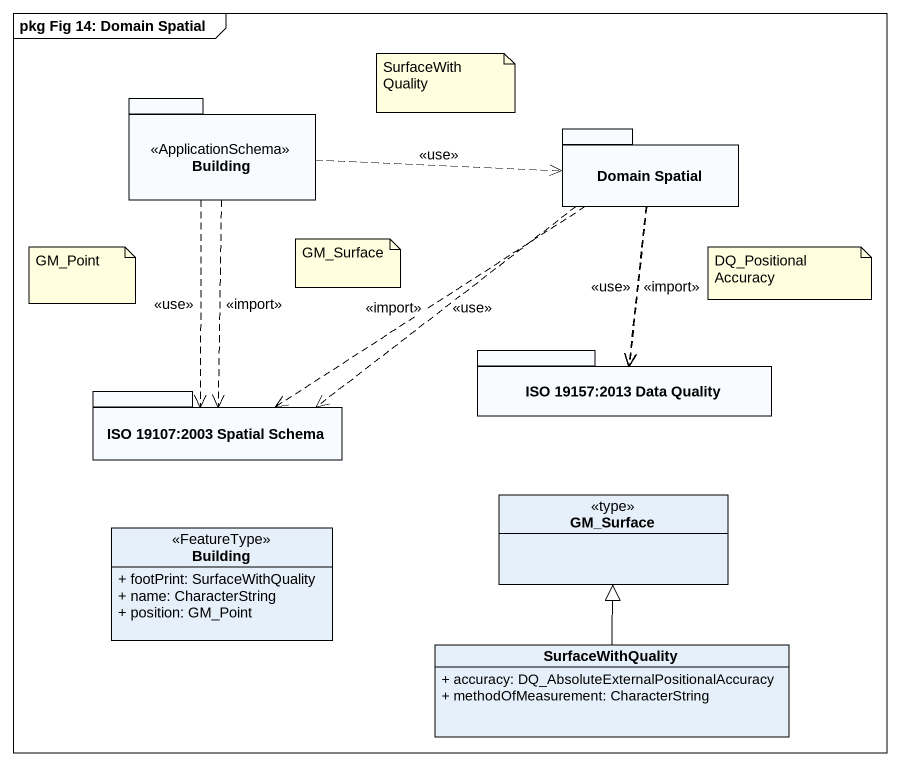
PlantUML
@startuml
mainframe pkg Fig 14: Domain Spatial
hide circle
hide empty members
skinparam classAttributeIconSize 0
package Building <<ApplicationSchema>> {
}
package "Domain Spatial" as Domain_Spatial {
}
package "ISO 19157:2013 Data Quality" as ISO_19157_2013_Data_Quality {
}
package "ISO 19107:2003 Spatial Schema" as ISO_19107_2003_Spatial {
}
class "Building" as Building_2 <<FeatureType>> {
  + footPrint: SurfaceWithQuality
  + name: CharacterString
  + position: GM_Point
}
class GM_Surface <<type>>
class SurfaceWithQuality {
  + accuracy: DQ_AbsoluteExternalPositionalAccuracy
  + methodOfMeasurement: CharacterString
}
Building .right.> Domain_Spatial : <<use>>
Building ..> ISO_19107_2003_Spatial : <<use>>
Building ..> ISO_19107_2003_Spatial : <<import>>
Domain_Spatial ..> ISO_19157_2013_Data_Quality : <<import>>
Domain_Spatial ..> ISO_19157_2013_Data_Quality : <<use>>
Domain_Spatial .left.> ISO_19107_2003_Spatial : <<import>>
Domain_Spatial .left.> ISO_19107_2003_Spatial : <<use>>
SurfaceWithQuality -up-|> GM_Surface
note as N1
  SurfaceWithQuality
end note
note as N2
  GM_Point
end note
note as N3
  GM_Surface
end note
note as N4
  DQ_PositionalAccuracy
end note
@enduml
